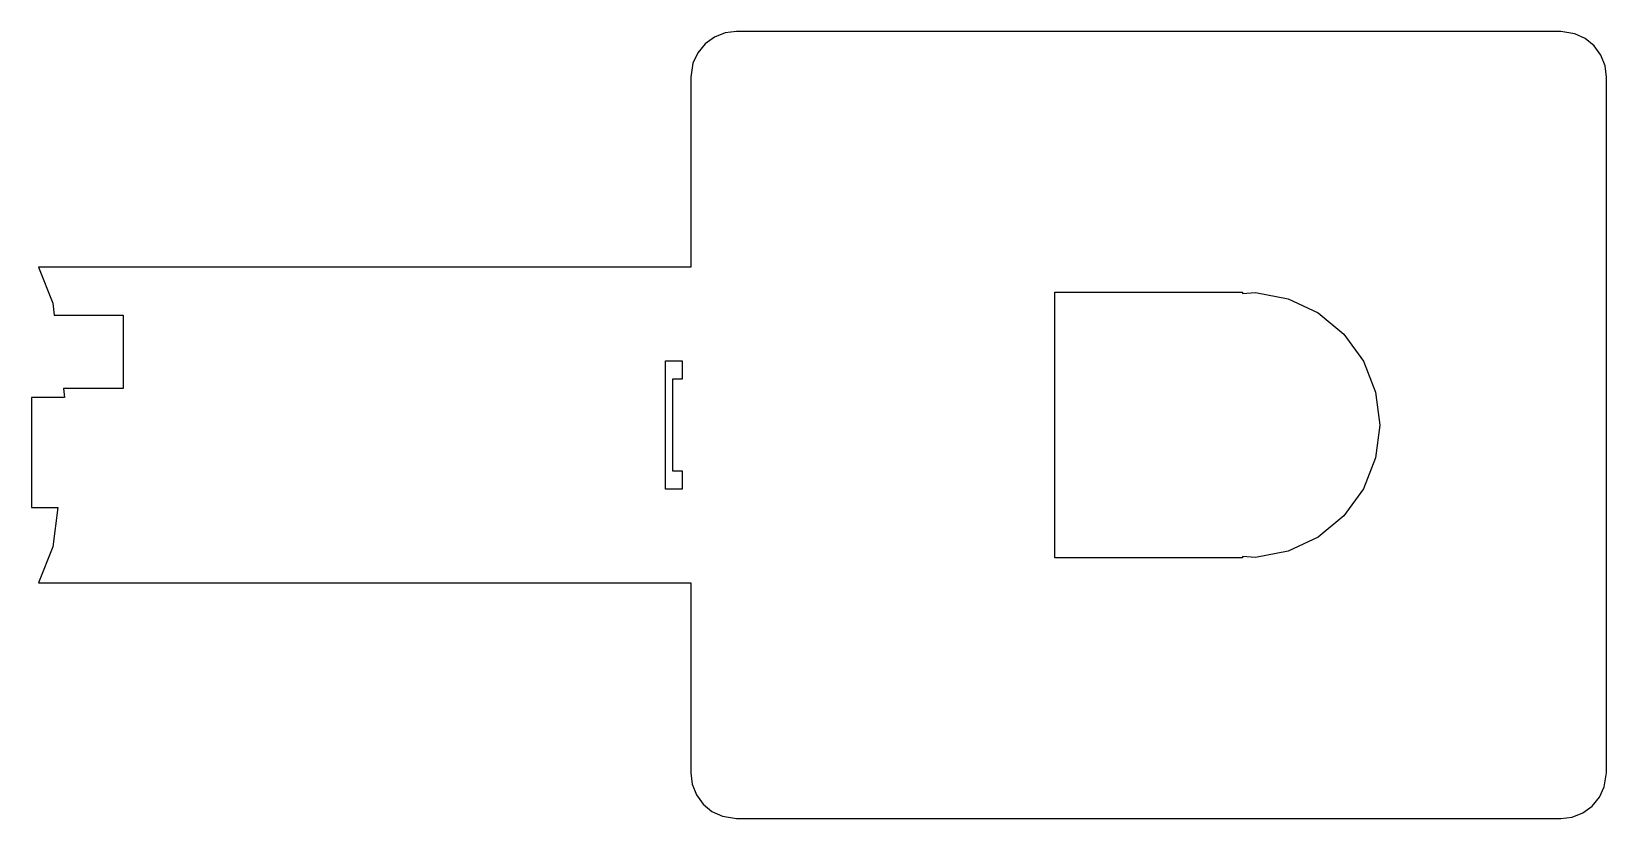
# Model space of a CAD drawing. Header units: metres. Extents: x -100 to 72, y -43 to 43.
import ezdxf

# ---------------------------------------------------------------- set-up
doc = ezdxf.new("R2010")
doc.units = ezdxf.units.M

msp = doc.modelspace()

# ---------------------------------------------------------------- linework, layer by layer
for p, q in [((-23.005, 43.005), (-24.2484, 42.8479)), ((67.005, 43.005), (-23.005, 43.005)), ((68.5501, 42.7603), (67.005, 43.005)), ((-26.4277, 41.6498), (-27.2266, 40.6841)), ((-25.4138, 42.3865), (-26.4277, 41.6498)), ((-24.2484, 42.8479), (-25.4138, 42.3865)), ((69.6841, 42.2266), (68.5501, 42.7603)), ((70.6498, 41.4277), (69.6841, 42.2266)), ((71.3865, 40.4138), (70.6498, 41.4277)), ((-27.2266, 40.6841), (-27.7603, 39.5501)), ((71.8479, 39.2484), (71.3865, 40.4138)), ((-27.7603, 39.5501), (-28.005, 38.005)), ((-28.005, 38.005), (-28.005, 17.255)), ((72.005, 38.005), (71.8479, 39.2484)), ((72.005, -38.005), (72.005, 38.005)), ((-28.005, 17.255), (-99.2448, 17.255)), ((-99.2448, 17.255), (-97.6808, 13.3049)), ((11.75, -14.5), (11.75, 14.5)), ((11.75, 14.5), (32.25, 14.5)), ((32.25, 14.5), (32.25, 14.3826)), ((32.25, 14.3826), (33.6605, 14.4714)), ((33.6605, 14.4714), (37.2307, 13.7903)), ((37.2307, 13.7903), (40.5195, 12.2428)), ((-97.6808, 13.3049), (-97.5159, 12)), ((40.5195, 12.2428), (43.32, 9.92592)), ((-97.5159, 12), (-90, 12)), ((-90, 12), (-90, 4)), ((43.32, 9.92592), (45.4564, 6.98543)), ((-30.7688, -7), (-30.7688, 7)), ((-30.7688, 7), (-28.9428, 7)), ((-28.9428, 7), (-28.9428, 5)), ((45.4564, 6.98543), (46.7944, 3.606)), ((-90, 4), (-96.5053, 4)), ((-96.5053, 4), (-96.379, 3)), ((-28.9428, 5), (-30, 5)), ((-30, 5), (-30, -5)), ((46.7944, 3.606), (47.25, 0)), ((-96.379, 3), (-100, 3)), ((-100, 3), (-100, -9)), ((47.25, 0), (46.7944, -3.606)), ((-30, -5), (-28.9428, -5)), ((-28.9428, -5), (-28.9428, -7)), ((46.7944, -3.606), (45.4564, -6.98543)), ((-28.9428, -7), (-30.7688, -7)), ((45.4564, -6.98543), (43.32, -9.92592)), ((-100, -9), (-97.137, -9)), ((-97.137, -9), (-97.6808, -13.3049)), ((43.32, -9.92592), (40.5195, -12.2428)), ((-97.6808, -13.3049), (-99.2448, -17.255)), ((40.5195, -12.2428), (37.2307, -13.7903)), ((32.25, -14.5), (11.75, -14.5)), ((33.6605, -14.4714), (32.25, -14.3826)), ((32.25, -14.3826), (32.25, -14.5)), ((37.2307, -13.7903), (33.6605, -14.4714)), ((-99.2448, -17.255), (-28.005, -17.255)), ((-28.005, -17.255), (-28.005, -38.005)), ((-28.005, -38.005), (-27.8479, -39.2484)), ((-27.8479, -39.2484), (-27.3865, -40.4138)), ((71.2266, -40.6841), (71.7603, -39.5501)), ((71.7603, -39.5501), (72.005, -38.005)), ((-27.3865, -40.4138), (-26.6498, -41.4277)), ((70.4277, -41.6498), (71.2266, -40.6841)), ((-26.6498, -41.4277), (-25.6841, -42.2266)), ((-25.6841, -42.2266), (-24.5501, -42.7603)), ((-24.5501, -42.7603), (-23.005, -43.005)), ((67.005, -43.005), (68.2484, -42.8479)), ((68.2484, -42.8479), (69.4138, -42.3865)), ((69.4138, -42.3865), (70.4277, -41.6498)), ((-23.005, -43.005), (67.005, -43.005))]:
    msp.add_line(p, q)

doc.saveas('drawing.dxf')
